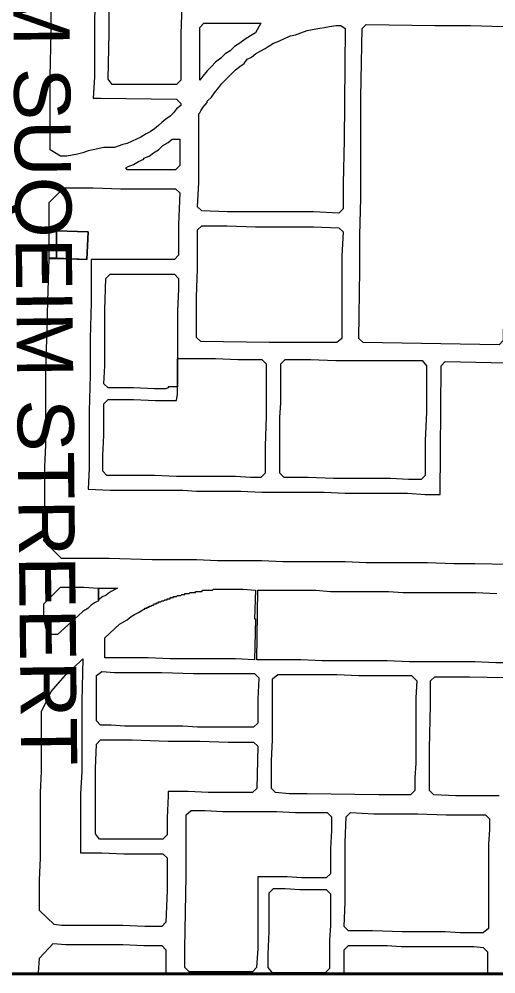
# Model space of a CAD drawing. Header units: inches. Extents: x -0.6 to 32.5, y 0.8 to 22.6.
# Drawn here: x 28.61 to 29.364, y 18.404 to 19.914 of the extents above; entities that cross this region are included whole.
import ezdxf

# ---------------------------------------------------------------- set-up
doc = ezdxf.new("R2010")
doc.units = ezdxf.units.IN
doc.header["$MEASUREMENT"] = 0
doc.layers.add('PDF_Geometry', color=7, linetype='Continuous', true_color=0xa5a5a5)
doc.layers.add('PDF_Text', color=7, linetype='Continuous')
doc.styles.add('PDF Arial', font='arial.ttf')

msp = doc.modelspace()

# ---------------------------------------------------------------- linework, layer by layer
at = {"layer": 'PDF_Geometry', "color": 7, "lineweight": 0}
for points in [[(32.3789, 22.3439), (32.3789, 18.4039), (27.9105, 18.4039), (27.9105, 22.3439), (32.3789, 22.3439)], [(28.7306, 20.0639), (28.7289, 19.8922), (28.7289, 19.8222), (28.7272, 19.7889), (28.7389, 19.7889), (28.8589, 19.7872), (28.8656, 19.7806), (28.8656, 19.7772), (28.8589, 19.7722), (28.8539, 19.7656), (28.8489, 19.7606), (28.8422, 19.7556), (28.8356, 19.7506), (28.8306, 19.7456), (28.8239, 19.7406), (28.8172, 19.7356), (28.8106, 19.7322), (28.8022, 19.7272), (28.7956, 19.7239), (28.7889, 19.7206), (28.7806, 19.7172), (28.7739, 19.7155), (28.7606, 19.7106)], [(29.0056, 20.0306), (29.0039, 19.9406), (28.9972, 19.9339), (28.8672, 19.9356), (28.8656, 19.8906), (28.8656, 19.8172), (28.8589, 19.8106), (28.7572, 19.8106), (28.7506, 19.8189), (28.7522, 19.8922), (28.7522, 19.9372), (28.7522, 20.0339), (28.7605, 20.0406), (28.9989, 20.0372), (29.0056, 20.0306)], [(28.7606, 19.7106), (28.7439, 19.7106), (28.7272, 19.7072), (28.7189, 19.7056), (28.7106, 19.7022), (28.7022, 19.7005), (28.6939, 19.6989), (28.6856, 19.6972), (28.6756, 19.6972), (28.6589, 19.7072), (28.6589, 19.7906), (28.6589, 19.8239), (28.6606, 19.8922), (28.6606, 19.9939)], [(28.9989, 19.8672), (29.0039, 19.8705), (29.0122, 19.8756), (29.0206, 19.8789), (29.0306, 19.8839), (29.0389, 19.8872), (29.0472, 19.8889), (29.0556, 19.8922), (29.0656, 19.8956), (29.0739, 19.8972), (29.0822, 19.8989), (29.0922, 19.9005), (29.1006, 19.9022), (29.1106, 19.9039), (29.1189, 19.9039), (29.1256, 19.8989), (29.1239, 19.7222), (29.1222, 19.6539), (29.1222, 19.6139), (29.1156, 19.6072), (29.0756, 19.6089), (29.0306, 19.6089), (28.9839, 19.6089), (28.9622, 19.6089), (28.9389, 19.6089), (28.8989, 19.6106), (28.8922, 19.6172), (28.8939, 19.6556), (28.8939, 19.7639), (28.8956, 19.7656), (28.8972, 19.7689), (28.9006, 19.7739), (28.9072, 19.7822), (28.9072, 19.7839), (28.9139, 19.7905), (28.9189, 19.7972), (28.9256, 19.8056), (28.9306, 19.8122), (28.9372, 19.8189), (28.9489, 19.8305), (28.9522, 19.8339), (28.9589, 19.8389), (28.9656, 19.8439), (28.9706, 19.8506), (28.9772, 19.8539), (28.9839, 19.8589), (28.9922, 19.8639), (28.9989, 19.8672)], [(28.9022, 19.9072), (28.9922, 19.9072), (28.9839, 19.8922), (28.9756, 19.8872), (28.9672, 19.8822), (28.9589, 19.8756), (28.9506, 19.8705), (28.9439, 19.8639), (28.9356, 19.8589), (28.9289, 19.8522), (28.9206, 19.8456), (28.9139, 19.8389), (28.9072, 19.8322), (28.9006, 19.8239), (28.8956, 19.8172), (28.8956, 19.9006), (28.9022, 19.9072)], [(29.3822, 19.8956), (29.3806, 19.8206), (29.3789, 19.7189), (29.3789, 19.6272), (29.3789, 19.5889), (29.3772, 19.5522), (29.3772, 19.5139), (29.3756, 19.4056), (29.3689, 19.3989), (29.1539, 19.4022), (29.1472, 19.4089), (29.1489, 19.5172), (29.1489, 19.5722), (29.1505, 19.6306), (29.1505, 19.7222), (29.1505, 19.7905), (29.1522, 19.8989), (29.1589, 19.9056), (29.2672, 19.9039), (29.3239, 19.9039), (29.3756, 19.9022), (29.3822, 19.8956)], [(28.8522, 19.7239), (28.8639, 19.7239), (28.8639, 19.6822), (28.8572, 19.6756), (28.8072, 19.6756), (28.7806, 19.6756), (28.7789, 19.6789), (28.7822, 19.6806), (28.7906, 19.6839), (28.7989, 19.6889), (28.8072, 19.6922), (28.8072, 19.6939), (28.8155, 19.6972), (28.8222, 19.7022), (28.8305, 19.7072), (28.8372, 19.7139), (28.8456, 19.7189), (28.8522, 19.7239)], [(29.4106, 19.0506), (29.3306, 19.0522), (29.2972, 19.0522), (29.2556, 19.0539), (29.2506, 19.0539), (29.2056, 19.0539), (29.1589, 19.0539), (29.1256, 19.0556), (29.0906, 19.0556), (29.0622, 19.0556), (29.0272, 19.0556), (28.9939, 19.0572), (28.9589, 19.0572), (28.9239, 19.0572), (28.8906, 19.0589), (28.8556, 19.0589), (28.8206, 19.0589), (28.7522, 19.0606), (28.7189, 19.0606), (28.6956, 19.0606), (28.6856, 19.0606), (28.6772, 19.0606), (28.6489, 19.0889), (28.6506, 19.1022), (28.6506, 19.1372), (28.6506, 19.1706), (28.6506, 19.2055), (28.6522, 19.2406), (28.6522, 19.2556), (28.6522, 19.2739), (28.6522, 19.2956), (28.6522, 19.3239), (28.6522, 19.3372), (28.6522, 19.3522), (28.6539, 19.4089), (28.6556, 19.4672), (28.6572, 19.5355), (28.6689, 19.5355), (28.7172, 19.5339), (28.7189, 19.5772), (28.6689, 19.5789), (28.6572, 19.5789), (28.6572, 19.6239), (28.6806, 19.6472)], [(28.6806, 19.6472), (28.7272, 19.6472), (28.7706, 19.6456), (28.8056, 19.6456), (28.8572, 19.6456), (28.8639, 19.6389), (28.8622, 19.5889), (28.8622, 19.5406), (28.8556, 19.5339), (28.8056, 19.5339), (28.7706, 19.5339), (28.7472, 19.5339), (28.7239, 19.5339), (28.7239, 19.4656), (28.7222, 19.4089), (28.7222, 19.3506), (28.7206, 19.2939), (28.7206, 19.2622), (28.7206, 19.2389), (28.7206, 19.2039), (28.7189, 19.1706), (28.7539, 19.1689), (28.7889, 19.1689), (28.8222, 19.1689), (28.8456, 19.1689), (28.8689, 19.1689), (28.8906, 19.1672), (28.9139, 19.1672), (28.9372, 19.1672), (28.9606, 19.1672), (28.9939, 19.1656), (29.0289, 19.1656), (29.0639, 19.1656), (29.0922, 19.1656), (29.1256, 19.1639), (29.1606, 19.1639), (29.1922, 19.1639), (29.2239, 19.1639), (29.2522, 19.1622), (29.2756, 19.1622), (29.2772, 19.3656), (29.2839, 19.3722), (29.3806, 19.3705)], [(29.1156, 19.5839), (29.1222, 19.5772), (29.1205, 19.5389), (29.1205, 19.4706), (29.1205, 19.4472), (29.1205, 19.4089), (29.1122, 19.4022), (29.0739, 19.4022), (29.0389, 19.4022), (29.0056, 19.4022), (28.8972, 19.4039), (28.8906, 19.4106), (28.8906, 19.4739), (28.8922, 19.5189), (28.8922, 19.5406), (28.8922, 19.5806), (28.8989, 19.5872), (28.9389, 19.5872), (28.9839, 19.5856), (29.0072, 19.5856), (29.0306, 19.5856), (29.0756, 19.5856), (29.1156, 19.5839)], [(28.6689, 19.5789), (28.6689, 19.5356), (28.6572, 19.5356), (28.6572, 19.5789), (28.6689, 19.5789)], [(28.6689, 19.5789), (28.7189, 19.5772), (28.7172, 19.5339), (28.6689, 19.5356), (28.6689, 19.5789)], [(28.8622, 19.5039), (28.8622, 19.4872), (28.8606, 19.4522), (28.8606, 19.3956), (28.8606, 19.3772), (28.8606, 19.3322), (28.8456, 19.3322), (28.8456, 19.3306), (28.8422, 19.3289), (28.8239, 19.3289), (28.7906, 19.3306), (28.7506, 19.3306), (28.7439, 19.3372), (28.7456, 19.3656), (28.7456, 19.3972), (28.7456, 19.4539), (28.7472, 19.5039), (28.7539, 19.5105), (28.7855, 19.5105), (28.8222, 19.5105), (28.8556, 19.5105), (28.8622, 19.5039)], [(29.0006, 19.3689), (29.0006, 19.3522), (29.0006, 19.3306), (29.0006, 19.3072), (29.0006, 19.2856), (28.9989, 19.2389), (28.9989, 19.2139), (28.9989, 19.1956), (28.9922, 19.1889), (28.9756, 19.1889), (28.9522, 19.1906), (28.9489, 19.1906), (28.9072, 19.1906), (28.8589, 19.1906), (28.8239, 19.1922), (28.7889, 19.1922), (28.7489, 19.1922), (28.7422, 19.1989), (28.7422, 19.2239), (28.7439, 19.2556), (28.7439, 19.2839), (28.7439, 19.3056), (28.7506, 19.3122), (28.7906, 19.3122), (28.8256, 19.3106), (28.8589, 19.3106), (28.8606, 19.3206), (28.8606, 19.3322), (28.8606, 19.3772), (28.8989, 19.3772), (28.9206, 19.3772), (28.9556, 19.3756), (28.9789, 19.3756), (28.9939, 19.3756), (29.0006, 19.3689)], [(29.2539, 19.3656), (29.2539, 19.2922), (29.2522, 19.2472), (29.2522, 19.2155), (29.2522, 19.1922), (29.2455, 19.1856), (29.2256, 19.1856), (29.1972, 19.1872), (29.1456, 19.1872), (29.1372, 19.1872), (29.1122, 19.1872), (29.1072, 19.1872), (29.0672, 19.1889), (29.0439, 19.1889), (29.0289, 19.1889), (29.0222, 19.1956), (29.0222, 19.2172), (29.0222, 19.2389), (29.0222, 19.2622), (29.0222, 19.2839), (29.0239, 19.3072), (29.0239, 19.3289), (29.0239, 19.3689), (29.0306, 19.3756), (29.0706, 19.3756), (29.1106, 19.3739), (29.1472, 19.3739), (29.2472, 19.3739), (29.2539, 19.3656)], [(28.6756, 19.0156), (28.6839, 19.0156), (28.7122, 19.0156), (28.7356, 19.0139), (28.7356, 18.9956), (28.7356, 18.9939), (28.7322, 18.9922), (28.7289, 18.9906), (28.7272, 18.9889), (28.7239, 18.9872), (28.7222, 18.9856), (28.7189, 18.9822), (28.7172, 18.9805), (28.7139, 18.9789), (28.7106, 18.9772), (28.7039, 18.9706), (28.6706, 18.9406), (28.6572, 18.9406), (28.6539, 18.9456), (28.6489, 18.9655), (28.6489, 18.9889), (28.6756, 19.0156)], [(28.7356, 18.9956), (28.7356, 19.0139), (28.7656, 19.0139), (28.7622, 19.0122), (28.7556, 19.0089), (28.7506, 19.0056), (28.7472, 19.0022), (28.7422, 19.0006), (28.7356, 18.9956)], [(28.8072, 18.9806), (28.8089, 18.9806), (28.8089, 18.9822), (28.8106, 18.9822), (28.8122, 18.9822), (28.8122, 18.9839), (28.8139, 18.9839), (28.8156, 18.9839), (28.8156, 18.9855), (28.8172, 18.9855), (28.8189, 18.9855), (28.8206, 18.9872), (28.8222, 18.9872), (28.8239, 18.9889), (28.8256, 18.9889), (28.8272, 18.9889), (28.8272, 18.9906), (28.8289, 18.9906), (28.8306, 18.9906), (28.8306, 18.9922), (28.8322, 18.9922), (28.8339, 18.9922), (28.8356, 18.9939), (28.8372, 18.9939), (28.8389, 18.9939), (28.8405, 18.9955), (28.8422, 18.9955), (28.8439, 18.9955), (28.8439, 18.9972), (28.8456, 18.9972), (28.8472, 18.9972), (28.8489, 18.9972), (28.8489, 18.9989), (28.8506, 18.9989), (28.8522, 18.9989), (28.8539, 18.9989), (28.8539, 19.0005), (28.8555, 19.0005), (28.8572, 19.0005), (28.8589, 19.0005), (28.8606, 19.0022), (28.8622, 19.0022), (28.8639, 19.0022), (28.8656, 19.0022), (28.8672, 19.0039), (28.8689, 19.0039), (28.8706, 19.0039), (28.8722, 19.0039), (28.8722, 19.0056), (28.8739, 19.0056), (28.8756, 19.0056), (28.8772, 19.0056), (28.8789, 19.0056), (28.8806, 19.0072), (28.8822, 19.0072), (28.8839, 19.0072), (28.8856, 19.0072), (28.8872, 19.0072), (28.8889, 19.0072), (28.8889, 19.0089), (28.8906, 19.0089), (28.8922, 19.0089), (28.8939, 19.0089), (28.8956, 19.0089), (28.8972, 19.0089), (28.8989, 19.0089), (28.9006, 19.0106), (28.9022, 19.0106), (28.9039, 19.0106), (28.9056, 19.0106), (28.9072, 19.0106), (28.9089, 19.0106), (28.9105, 19.0106), (28.9122, 19.0106), (28.9139, 19.0106), (28.9156, 19.0106), (28.9172, 19.0122), (28.9189, 19.0122), (28.9206, 19.0122), (28.9222, 19.0122), (28.9239, 19.0122), (28.9256, 19.0122), (28.9272, 19.0122), (28.9639, 19.0122), (28.9839, 19.0106), (28.9822, 18.9656), (28.9839, 18.9656), (28.9822, 18.9005), (28.9522, 18.9022), (28.9172, 18.9022), (28.8839, 18.9022), (28.8489, 18.9022), (28.8139, 18.9039), (28.7806, 18.9039), (28.7456, 18.9039), (28.7456, 18.9356), (28.7689, 18.9572), (28.7722, 18.9589), (28.7806, 18.9639), (28.7872, 18.9689), (28.7922, 18.9722), (28.7989, 18.9756), (28.8072, 18.9806)], [(29.4056, 18.8956), (29.3639, 18.8956), (29.3306, 18.8972), (29.3206, 18.8972), (29.2956, 18.8972), (29.2622, 18.8972), (29.2272, 18.8972), (29.1922, 18.8989), (29.1606, 18.8989), (29.1239, 18.8989), (29.0889, 18.8989), (29.0556, 18.9006), (29.0206, 18.9006), (28.9856, 18.9006), (28.9872, 19.0105), (29.0106, 19.0105), (29.0339, 19.0105), (29.0572, 19.0105), (29.0789, 19.0105), (29.1022, 19.0089), (29.1256, 19.0089), (29.1489, 19.0089), (29.1706, 19.0089), (29.1939, 19.0089), (29.2172, 19.0072), (29.2622, 19.0072), (29.2972, 19.0072), (29.3322, 19.0072), (29.3656, 19.0056)], [(28.7106, 18.9022), (28.7089, 18.8356), (28.7089, 18.8272), (28.7089, 18.7922), (28.7089, 18.7589), (28.7089, 18.7239), (28.7072, 18.6889), (28.7072, 18.6556), (28.7072, 18.6206), (28.7072, 18.5956), (28.7406, 18.5956), (28.7756, 18.5939), (28.8106, 18.5939), (28.8372, 18.5939), (28.8439, 18.5872), (28.8439, 18.5356), (28.8422, 18.4856), (28.8356, 18.4789), (28.8089, 18.4789), (28.7739, 18.4806), (28.7389, 18.4806), (28.7056, 18.4806), (28.6806, 18.4806), (28.6772, 18.4806), (28.6656, 18.4822), (28.6422, 18.5039), (28.6422, 18.5189), (28.6422, 18.5522), (28.6439, 18.5872), (28.6439, 18.6222), (28.6439, 18.6556), (28.6439, 18.6906), (28.6456, 18.7239), (28.6456, 18.7589), (28.6456, 18.7939), (28.6456, 18.8189), (28.6605, 18.8506), (28.6872, 18.8806), (28.6956, 18.8872), (28.7106, 18.9022)], [(28.9889, 18.8722), (28.9889, 18.8706), (28.9872, 18.8389), (28.9872, 18.8006), (28.9805, 18.7939), (28.9156, 18.7939), (28.8922, 18.7939), (28.8689, 18.7956), (28.8239, 18.7956), (28.8005, 18.7956), (28.7772, 18.7956), (28.7556, 18.7972), (28.7389, 18.7972), (28.7322, 18.8039), (28.7322, 18.8206), (28.7322, 18.8422), (28.7322, 18.8622), (28.7322, 18.8756), (28.7406, 18.8822), (28.7606, 18.8806), (28.7839, 18.8806), (28.8089, 18.8806), (28.8356, 18.8806), (28.8856, 18.8789), (28.9372, 18.8789), (28.9606, 18.8789), (28.9822, 18.8789), (28.9889, 18.8722)], [(29.2389, 18.8672), (29.2372, 18.8405), (29.2372, 18.8056), (29.2372, 18.7722), (29.2372, 18.7372), (29.2356, 18.7139), (29.2356, 18.6939), (29.2289, 18.6872), (29.2072, 18.6872), (29.1789, 18.6872), (29.0656, 18.6889), (29.0372, 18.6889), (29.0156, 18.6906), (29.0089, 18.6972), (29.0089, 18.7406), (29.0106, 18.7739), (29.0106, 18.8089), (29.0106, 18.8439), (29.0106, 18.8705), (29.0189, 18.8772), (29.0406, 18.8772), (29.0689, 18.8772), (29.1122, 18.8772), (29.1472, 18.8756), (29.1806, 18.8756), (29.2089, 18.8756), (29.2305, 18.8756), (29.2389, 18.8672)], [(29.3689, 18.6856), (29.3339, 18.6856), (29.3006, 18.6856), (29.2656, 18.6872), (29.2589, 18.6939), (29.2589, 18.7322), (29.2589, 18.7605), (29.2606, 18.8289), (29.2606, 18.8672), (29.2672, 18.8739), (29.3222, 18.8739), (29.4056, 18.8722)], [(28.9872, 18.7639), (28.9856, 18.6972), (28.9789, 18.6906), (28.9406, 18.6906), (28.9089, 18.6906), (28.8772, 18.6922), (28.8456, 18.6922), (28.8456, 18.6856), (28.8439, 18.6506), (28.8439, 18.6239), (28.8372, 18.6172), (28.8206, 18.6172), (28.7989, 18.6172), (28.7756, 18.6172), (28.7522, 18.6172), (28.7372, 18.6172), (28.7306, 18.6256), (28.7306, 18.6522), (28.7306, 18.6772), (28.7306, 18.7022), (28.7306, 18.7289), (28.7322, 18.7672), (28.7389, 18.7739), (28.7889, 18.7739), (28.8456, 18.7722), (28.8956, 18.7722), (28.9406, 18.7706), (28.9806, 18.7706), (28.9872, 18.7639)], [(29.1039, 18.6522), (29.1039, 18.6306), (29.1022, 18.6022), (29.1022, 18.5789), (29.1022, 18.5622), (29.0955, 18.5556), (29.0572, 18.5556), (29.0339, 18.5572), (29.0105, 18.5572), (28.9872, 18.5572), (28.9872, 18.4439), (28.9855, 18.4139), (28.9789, 18.4072), (28.9622, 18.4072), (28.9405, 18.4072), (28.9172, 18.4072), (28.8939, 18.4072), (28.8789, 18.4072), (28.8722, 18.4139), (28.8722, 18.4439), (28.8739, 18.5589), (28.8739, 18.6106), (28.8739, 18.6356), (28.8739, 18.6556), (28.8822, 18.6622), (28.9039, 18.6622), (28.9322, 18.6606), (28.9889, 18.6606), (29.0172, 18.6606), (29.0472, 18.6589), (29.0805, 18.6589), (29.0972, 18.6589), (29.1039, 18.6522)], [(29.3539, 18.6489), (29.3539, 18.6322), (29.3522, 18.6089), (29.3522, 18.5156), (29.3522, 18.4756), (29.3439, 18.4689), (29.3289, 18.4689), (29.3072, 18.4689), (29.2839, 18.4706), (29.2605, 18.4706), (29.2372, 18.4706), (29.2155, 18.4706), (29.1689, 18.4722), (29.1456, 18.4722), (29.1306, 18.4722), (29.1239, 18.4789), (29.1256, 18.5172), (29.1256, 18.6122), (29.1272, 18.6522), (29.1339, 18.6589), (29.1706, 18.6572), (29.1939, 18.6572), (29.2172, 18.6572), (29.2406, 18.6572), (29.2855, 18.6556), (29.3089, 18.6556), (29.3472, 18.6556), (29.3539, 18.6489)], [(29.1022, 18.5306), (29.1022, 18.5022), (29.1022, 18.4805), (29.1006, 18.4572), (29.1006, 18.4339), (29.1006, 18.4122), (29.0939, 18.4056), (29.0772, 18.4056), (29.0522, 18.4056), (29.0105, 18.4056), (29.0039, 18.4139), (29.0039, 18.4356), (29.0056, 18.4706), (29.0056, 18.5039), (29.0056, 18.5322), (29.0122, 18.5389), (29.0306, 18.5389), (29.0539, 18.5372), (29.0956, 18.5372), (29.1022, 18.5306)], [(28.6406, 18.4039), (28.6406, 18.4056), (28.6422, 18.4289), (28.6639, 18.4522), (28.6839, 18.4505), (28.6906, 18.4505), (28.7056, 18.4505), (28.7739, 18.4505), (28.8072, 18.4489), (28.8356, 18.4489), (28.8422, 18.4422), (28.8422, 18.4206), (28.8422, 18.4039)], [(29.1239, 18.4039), (29.1239, 18.4422), (29.1306, 18.4489), (29.1456, 18.4489), (29.1689, 18.4489), (29.1922, 18.4489), (29.2139, 18.4472), (29.2372, 18.4472), (29.2606, 18.4472), (29.2839, 18.4472), (29.3056, 18.4472), (29.3289, 18.4472), (29.3439, 18.4456), (29.3506, 18.4389), (29.3506, 18.4239), (29.3506, 18.4039)]]:
    msp.add_lwpolyline(points, dxfattribs=at)
at = {"layer": 'PDF_Geometry', "color": 7, "lineweight": 40}
msp.add_lwpolyline([(32.3789, 22.3439), (32.3789, 18.4039), (27.9105, 18.4039), (27.9105, 22.3439), (32.3789, 22.3439)], dxfattribs=at)
at = {"layer": 'PDF_Geometry', "color": 7, "lineweight": 30}
msp.add_lwpolyline([(32.3789, 18.4039), (27.9122, 18.4039)], dxfattribs=at)

# ---------------------------------------------------------------- texts
at = {"layer": 'PDF_Text', "insert": (28.5738, 20.1674), "char_height": 0.088825, "attachment_point": 7, "rotation": 270.599, "style": 'PDF Arial'}
msp.add_mtext('\\W1.000732;UMM SUQEIM STREERT', dxfattribs=at)

doc.saveas('drawing.dxf')
